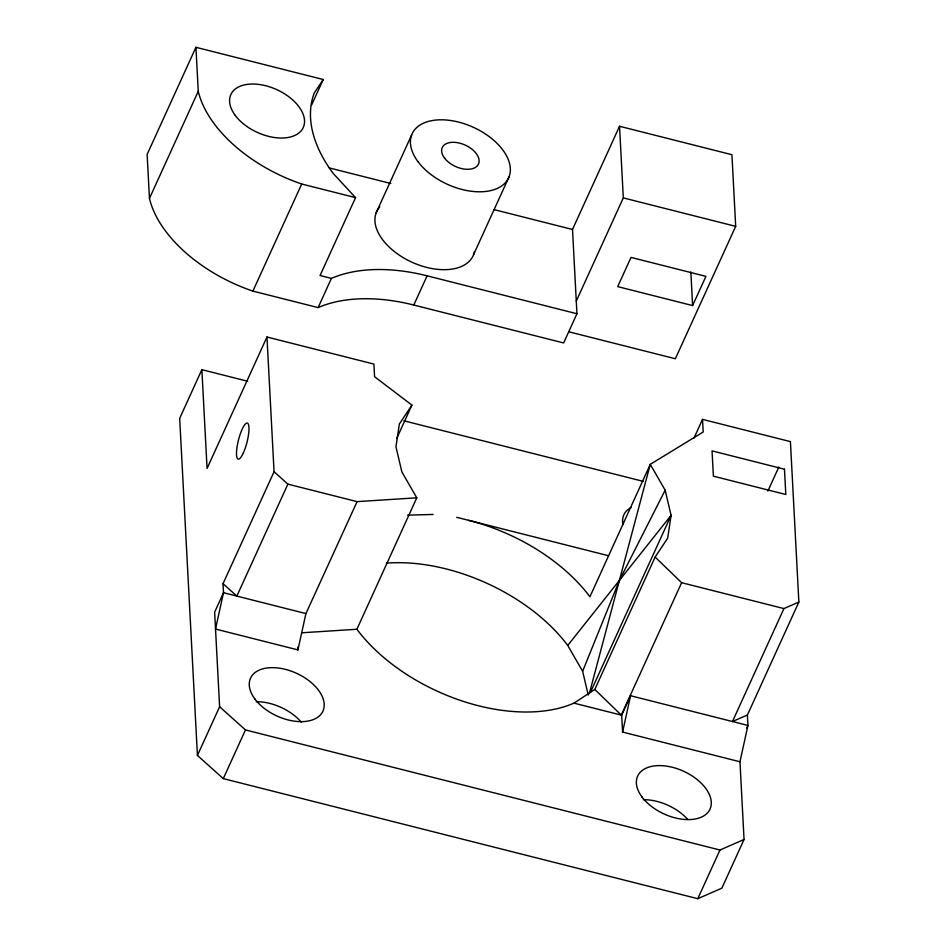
<?xml version="1.0" encoding="UTF-8"?>
<svg xmlns="http://www.w3.org/2000/svg" width="946" height="946" viewBox="0 0 946 946"><rect width="100%" height="100%" fill="white"/><g stroke="black" fill="none" stroke-linecap="round" stroke-linejoin="round"><path stroke-width="1.42" d="M266.961 337.013L274.056 471.747L223.031 583.706L223.504 592.716L215.522 629.043L297.931 649.902L305.925 613.576L357.08 501.64L416.784 497.809L401.896 471.983L395.948 446.808L399.366 423.997L411.912 405.113L374.581 376.721L373.906 364.08L266.961 337.013L207.068 468.447L201.865 369.661L247.71 381.273M739.961 761.767L622.586 732.062L630.568 695.736L747.943 725.44L739.961 761.767L744.053 839.48L721.869 888.164L697.781 898.7L223.291 778.617L197.43 755.44L179.681 418.345L201.865 369.661M589.323 693.607L650.257 464.344L703.197 432.015L702.523 419.374L790.418 441.616L798.862 602.058L747.399 714.999L747.943 725.44L746.761 728.042M588.235 695.05L582.63 671.27L619.405 580.395L665.156 490.182L650.257 464.344L589.914 596.76A145.85 86.133 24.5 0 0 468.518 520.3L608.562 555.74M311.601 105.03L323.225 79.511L195.94 47.3L147.138 154.399L149.456 198.4A123.122 72.712 24.5 0 0 252.901 291.108L318.104 307.604A145.861 86.145 24.5 0 1 413.201 304.884L563.627 342.949L576.942 313.741L572.507 229.476L619.535 126.267L731.92 154.706L735.692 226.342L675.349 358.747L568.652 331.75M149.456 198.4L198.258 91.301L195.94 47.3M252.901 291.108L301.703 184.009A123.122 72.712 24.5 0 1 198.258 91.301M323.225 79.511L314.273 92.992A159.105 93.973 24.5 0 0 333.276 173.52L355.554 197.631L320.055 275.523L331.407 278.396A145.861 86.145 24.5 0 1 426.516 275.676L576.942 313.741M318.104 307.604L331.407 278.396M376.177 212.755L411.676 134.864M274.056 471.747L287.88 484.127L236.855 596.098L223.031 583.706M197.43 755.44L219.614 706.768L214.636 612.192L223.504 592.716L305.925 613.576M413.792 305.038L427.107 275.818M223.291 778.617L245.475 729.934L219.614 706.768M473.591 254.616L509.09 176.736M396.67 438.542L411.912 405.113M301.549 632.803L356.89 629.256L416.784 497.809M576.28 301.1L623.308 197.903L619.535 126.267M692.614 305.57L705.929 276.362L631.006 257.407L617.703 286.614L692.614 305.57L690.852 271.951M693.997 438.093L702.523 419.374M590.399 692.425L671.092 515.357L665.156 490.182M356.89 629.256A145.85 86.133 24.5 0 0 573.974 703.138L594.798 689.457L655.129 557.052L667.675 538.168L671.092 515.357L567.73 645.432L582.63 671.27M655.129 557.052L681.628 582.701L621.286 715.105L594.798 689.457M622.586 732.062L621.699 715.211L630.568 695.736M767.856 491.092L778.83 467.028M798.862 602.058L783.938 608.585L732.464 721.526L747.399 714.999M697.781 898.7L719.965 850.016L744.053 839.48M407.596 515.144L433.138 514.458M623.308 197.903L735.692 226.342M329.232 167.903L390.769 183.477M493.8 209.551L572.507 229.476M301.703 184.009L355.554 197.631M403.895 420.793L643.185 481.36M456.693 517.308L467.927 520.146M681.628 582.701L783.938 608.585M287.88 484.127L357.08 501.64M573.974 703.138L621.699 715.211M245.475 729.934L719.965 850.016M297.813 647.099L297.931 649.902M386.394 563.142A145.85 86.133 24.5 0 1 567.73 645.432M622.941 524.569A39.779 23.496 24.5 0 1 631.337 507.387M643.375 799.689A39.779 23.496 24.5 0 1 687.647 819.307M256.283 701.719A39.779 23.496 24.5 0 1 301.419 722.318M474.384 251.991A53.035 31.324 24.5 0 1 410.505 261.534A53.035 31.324 24.5 0 1 379.772 206.902M784.471 469.216L712.054 450.887L713.379 476.169L785.807 494.498L784.471 469.216M642.05 797.04A39.779 23.496 24.5 0 0 706.922 813.465A39.779 23.496 24.5 0 0 672.488 767.324A39.779 23.496 24.5 0 0 642.05 797.04M254.959 699.082A39.779 23.496 24.5 0 0 319.843 715.495A39.779 23.496 24.5 0 0 285.408 669.366A39.779 23.496 24.5 0 0 254.959 699.082M444.49 158.017A19.89 11.742 24.5 0 0 476.938 166.224A19.89 11.742 24.5 0 0 459.721 143.153A19.89 11.742 24.5 0 0 444.49 158.017M418.014 161.707A53.035 31.324 24.5 0 0 504.525 183.595A53.035 31.324 24.5 0 0 458.609 122.093A53.035 31.324 24.5 0 0 418.014 161.707M235.282 115.459A39.779 23.496 24.5 0 0 300.166 131.884A39.779 23.496 24.5 0 0 265.731 85.743A39.779 23.496 24.5 0 0 235.282 115.459M243.37 452.886A18.565 4.399 -75.8 0 0 247.817 423.382A18.565 4.399 -75.8 0 0 237.056 446.985A18.565 4.399 -75.8 0 0 243.37 452.886"/></g></svg>
